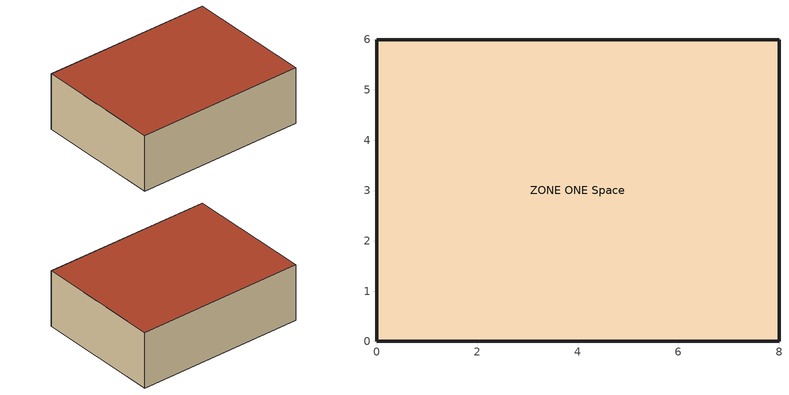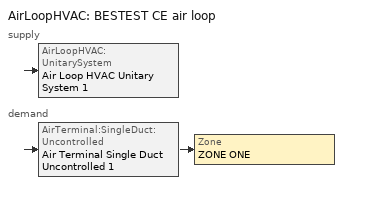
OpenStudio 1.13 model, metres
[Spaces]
ZONE ONE Space
 floor outside (LTWALL): 8,6 8,0 0,0 0,6 z0
 wall outside (LTWALL): 0,0 8,0 8,6 0,6 0,0 z0:2.7
 roof outside (LTWALL): 8,0 8,6 0,6 0,0 z2.7
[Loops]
AirLoopHVAC 'BESTEST CE air loop'
 supply: AirLoopHVAC:UnitarySystem 'Air Loop HVAC Unitary System 1'
 demand: AirTerminal:SingleDuct:Uncontrolled 'Air Terminal Single Duct Uncontrolled 1' > Zone 'ZONE ONE'
[Site]
MIAMI_FL_USA: Latitude {deg}=25.8; Longitude {deg}=-80.27; Time Zone {hr}=-5; Elevation {m}=2; Terrain=Country
[ClimateZones]
Climate Zone Institution Name 1=ASHRAE; Climate Zone Document Name 1=ANSI/ASHRAE Standard 169; Climate Zone Document Year 1=2006; Climate Zone Institution Name 2=CEC; Climate Zone Document Name 2=California Climate Zone Descriptions; Climate Zone Document Year 2=1995
[SizingPeriod:DesignDay] Maximum Dry-Bulb Temperature {C}=23; Daily Dry-Bulb Temperature Range {deltaC}=0; Humidity Indicating Conditions at Maximum Dry-Bulb=23; Barometric Pressure {Pa}=31000; Wind Speed {m/s}=0; Wind Direction {deg}=0; Sky Clearness=0; Snow Indicator=0; Day of Month=1; Month=1; Daylight Saving Time Indicator=0; Humidity Indicating Type=WetBulb; Dry-Bulb Temperature Range Modifier Type=DefaultMultipliers; Solar Model Indicator=AshraeClearSky
Name | Day Type
Sizing Period Design Day 1 | SummerDesignDay
Sizing Period Design Day 2 | WinterDesignDay
[Building]
BESTEST Case CE100 - Base-Case Building and Mechanical System: North Axis {deg}=0
[Construction]
LTWALL: INSULATION-EXT, INSULATION-INT
[Material:NoMass] Roughness=VerySmooth; Thermal Resistance {m2-K/W}=50; Thermal Absorptance=0.9
Name | Solar Absorptance | Visible Absorptance
INSULATION-EXT | 0.1 | 0.1
INSULATION-INT | 0.6 | 0.6
[ThermalZone]
ZONE ONE: Multiplier=1; Ceiling Height {m}=2.7; Volume {m3}=129.6; Thermostat=Thermostat Setpoint Dual Setpoint 1; Use Ideal Air Loads=No
[Sizing:Zone]
ZONE ONE: Zone Cooling Design Supply Air Temperature Input Method=SupplyAirTemperature; Zone Cooling Design Supply Air Temperature {C}=14; Zone Cooling Design Supply Air Temperature Difference {deltaC}=11.11; Zone Heating Design Supply Air Temperature Input Method=SupplyAirTemperature; Zone Heating Design Supply Air Temperature {C}=40; Zone Heating Design Supply Air Temperature Difference {deltaC}=11.11; Zone Cooling Design Supply Air Humidity Ratio {kg-H2O/kg-air}=0.0085; Zone Heating Design Supply Air Humidity Ratio {kg-H2O/kg-air}=0.008; Cooling Design Air Flow Method=DesignDay; Heating Design Air Flow Method=DesignDay; Account for Dedicated Outdoor Air System=No; Dedicated Outdoor Air System Control Strategy=NeutralSupplyAir; Dedicated Outdoor Air Low Setpoint Temperature for Design {C}=autosize; Dedicated Outdoor Air High Setpoint Temperature for Design {C}=autosize
[Zone equipment]
ZONE ONE: Air Terminal Single Duct Uncontrolled 1
[Space]
ZONE ONE Space: Thermal Zone=ZONE ONE
[OtherEquipment] Space or SpaceType=ZONE ONE Space; Schedule=Always On Ruleset Fractional
Name | Other Equipment Definition
CE_sens_generic_inst | CE_sens_generic
CE_lat_generic_inst | CE_lat_generic
[OtherEquipment:Definition] Design Level Calculation Method=EquipmentLevel
Name | Design Level {W} | Fraction Latent | Fraction Radiant
CE_sens_generic | 5400
CE_lat_generic | 0 | 1 | 0
[ThermostatSetpoint:DualSetpoint]
Thermostat Setpoint Dual Setpoint 1: Heating Setpoint Temperature Schedule=No Heating; Cooling Setpoint Temperature Schedule=22.2 C
[AirLoopHVAC]
BESTEST CE air loop: Availability Schedule=Always On Discrete; Design Supply Air Flow Rate {m3/s}=0.425
[Sizing:System]
BESTEST CE air loop: Type of Load to Size On=Sensible; Design Outdoor Air Flow Rate {m3/s}=0.425; Minimum System Air Flow Ratio=0.3; Preheat Design Temperature {C}=7; Preheat Design Humidity Ratio {kg-H2O/kg-Air}=0.008; Precool Design Temperature {C}=12.8; Precool Design Humidity Ratio {kg-H2O/kg-Air}=0.008; Central Cooling Design Supply Air Temperature {C}=12.8; Central Heating Design Supply Air Temperature {C}=16.7; Sizing Option=NonCoincident; 100% Outdoor Air in Cooling=Yes; 100% Outdoor Air in Heating=Yes; Central Cooling Design Supply Air Humidity Ratio {kg-H2O/kg-Air}=0.0085; Central Heating Design Supply Air Humidity Ratio {kg-H2O/kg-Air}=0.008; Cooling Design Air Flow Method=DesignDay; Cooling Design Air Flow Rate {m3/s}=0; Heating Design Air Flow Method=DesignDay; Heating Design Air Flow Rate {m3/s}=0; System Outdoor Air Method=ZoneSum; Zone Maximum Outdoor Air Fraction=1; Cooling Supply Air Flow Rate Per Floor Area {m3/s-m2}=0.00996765; Cooling Fraction of Autosized Cooling Supply Air Flow Rate=1; Cooling Supply Air Flow Rate Per Unit Cooling Capacity {m3/s-W}=3.94755e-05; Heating Supply Air Flow Rate Per Floor Area {m3/s-m2}=0.00996765; Heating Fraction of Autosized Heating Supply Air Flow Rate=1; Heating Fraction of Autosized Cooling Supply Air Flow Rate=1; Heating Supply Air Flow Rate Per Unit Heating Capacity {m3/s-W}=3.15882e-05; Cooling Design Capacity Method=CoolingDesignCapacity; Cooling Design Capacity {W}=33280; Cooling Design Capacity Per Floor Area {W/m2}=234.7; Fraction of Autosized Cooling Design Capacity=1; Heating Design Capacity Method=HeatingDesignCapacity; Heating Design Capacity {W}=0; Heating Design Capacity Per Floor Area {W/m2}=157; Fraction of Autosized Heating Design Capacity=1; Central Cooling Capacity Control Method=OnOff
[Coil:Cooling:DX:SingleSpeed]
Coil Cooling DX Single Speed 1: Availability Schedule=Always On Discrete; Rated Total Cooling Capacity {W}=8181; Rated Sensible Heat Ratio=0.7774; Rated COP {W/W}=4.161; Rated Air Flow Rate {m3/s}=0.425; Rated Evaporator Fan Power Per Volume Flow Rate {W/(m3/s)}=773.3; Total Cooling Capacity Function of Temperature Curve=Curve Biquadratic 1; Total Cooling Capacity Function of Flow Fraction Curve=Curve Quadratic 1; Energy Input Ratio Function of Temperature Curve=Curve Biquadratic 2; Energy Input Ratio Function of Flow Fraction Curve=Curve Quadratic 2; Part Load Fraction Correlation Curve=Curve Quadratic 3; Condenser Type=AirCooled; Evaporative Condenser Effectiveness=0; Evaporative Condenser Air Flow Rate {m3/s}=Autosize; Evaporative Condenser Pump Rated Power Consumption {W}=Autosize; Crankcase Heater Capacity {W}=0; Maximum Outdoor Dry-Bulb Temperature for Crankcase Heater Operation {C}=0; Basin Heater Capacity {W/K}=0; Basin Heater Setpoint Temperature {C}=10
[Fan:OnOff]
Fan On Off 1: Availability Schedule=Always On Discrete; Fan Efficiency=0.5; Pressure Rise {Pa}=271; Maximum Flow Rate {m3/s}=0.425; Motor Efficiency=1; Motor In Airstream Fraction=1; Fan Power Ratio Function of Speed Ratio Curve=Fan On Off Power Curve; Fan Efficiency Ratio Function of Speed Ratio Curve=Fan On Off Efficiency Curve
[AirLoopHVAC:UnitarySystem]
Air Loop HVAC Unitary System 1: Control Type=Load; Controlling Zone or Thermostat Location=ZONE ONE; Dehumidification Control Type=None; Availability Schedule=Always On Discrete; Supply Fan=Fan On Off 1; Fan Placement=DrawThrough; Supply Air Fan Operating Mode Schedule=Always Off Discrete; DX Heating Coil Sizing Ratio=1; Cooling Coil=Coil Cooling DX Single Speed 1; Use DOAS DX Cooling Coil=No; DOAS DX Cooling Coil Leaving Minimum Air Temperature {C}=2; Latent Load Control=SensibleOnlyLoadControl; Supply Air Flow Rate Method During Cooling Operation=SupplyAirFlowRate; Supply Air Flow Rate During Cooling Operation {m3/s}=0.425; Supply Air Flow Rate During Heating Operation {m3/s}=autosize; Supply Air Flow Rate Method When No Cooling or Heating is Required=SupplyAirFlowRate; Supply Air Flow Rate When No Cooling or Heating is Required {m3/s}=0.425; Maximum Supply Air Temperature {C}=80; Maximum Outdoor Dry-Bulb Temperature for Supplemental Heater Operation {C}=21; Maximum Cycling Rate {cycles/hr}=2.5; Heat Pump Time Constant {s}=60; Fraction of On-Cycle Power Use=0.01; Heat Pump Fan Delay Time {s}=60; Ancilliary On-Cycle Electric Power {W}=0; Ancilliary Off-Cycle Electric Power {W}=0
[AirTerminal:SingleDuct:Uncontrolled]
Air Terminal Single Duct Uncontrolled 1: Availability Schedule=Always On Discrete; Maximum Air Flow Rate {m3/s}=0.425
[Schedule:Ruleset]
Name | Default Day Schedule
Always On Ruleset Fractional | Schedule Day 6
No Heating | Schedule Day 2
[Schedule:Day]
Schedule Day 6: 24, 0, 1
Schedule Day 2: 24, 0, -100
[Schedule:Constant]
Name | Value
22.2 C | 22.2
Always On Discrete | 1
Always Off Discrete | 0
[Curve:Biquadratic] Minimum Value of x=13; Maximum Value of x=23.7; Minimum Value of y=27.4; Maximum Value of y=48.1
Name | Coefficient1 Constant | Coefficient2 x | Coefficient3 x**2 | Coefficient4 y | Coefficient5 y**2 | Coefficient6 x*y
Curve Biquadratic 1 | 0.438635 | 0.0425918 | 0.00015024 | 0.00100248 | -3.314e-05 | -0.00046664
Curve Biquadratic 2 | 0.771276 | -0.0221802 | 0.00074086 | 0.0130685 | 0.00039124 | -0.00082052
[Curve:Quadratic] Coefficient3 x**2=0; Minimum Value of x=0; Maximum Value of x=1
Name | Coefficient1 Constant | Coefficient2 x
Curve Quadratic 1; Curve Quadratic 2 | 1 | 0
Curve Quadratic 3 | 0.771 | 0.229
[Curve:Exponent]
Fan On Off Power Curve: Coefficient1 Constant=1; Coefficient2 Constant=0; Coefficient3 Constant=0; Minimum Value of x=0; Maximum Value of x=1
[Curve:Cubic]
Fan On Off Efficiency Curve: Coefficient1 Constant=1; Coefficient2 x=0; Coefficient3 x**2=0; Coefficient4 x**3=0; Minimum Value of x=0; Maximum Value of x=1
